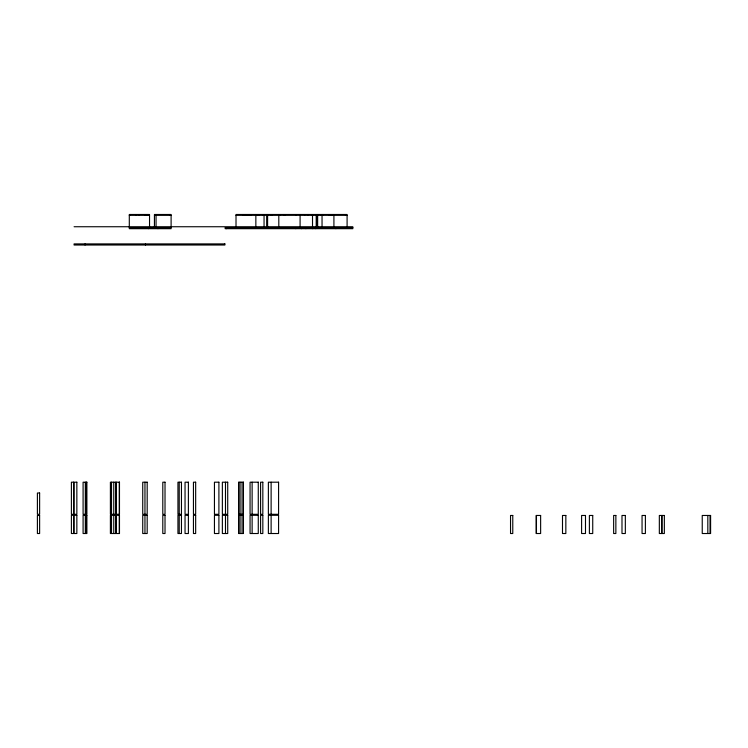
<?xml version="1.0" encoding="UTF-8"?>
<svg xmlns="http://www.w3.org/2000/svg" width="748" height="748" viewBox="0 0 748 748"><rect width="100%" height="100%" fill="white"/><g stroke="black" fill="none" stroke-linecap="round" stroke-linejoin="round"><path stroke-width="1.12" d="M129.301 215.312L149.535 215.312M154.434 215.312L171.105 215.312M236.013 215.312L312.514 215.312M312.692 215.312L347.091 215.312M74.08 226.738L352.841 226.738M129.301 227.57L171.105 227.57M710.048 515.466L710.048 533.52M707.823 515.466L707.823 533.52M662.12 515.466L662.12 533.52M661.569 515.466L661.569 533.52M536.447 515.466L536.447 533.52M347.091 227.57L347.091 214.48L236.013 214.48L236.013 227.57M345.52 214.48L345.52 215.312M335.889 227.57L335.889 228.682M334.104 214.48L334.104 215.312M333.917 214.48L333.917 227.57M333.225 214.48L333.225 215.312M332.346 214.48L332.346 215.312M331.102 214.48L331.102 215.312M330.223 214.48L330.223 215.312M329.382 214.48L329.382 215.312M329.195 214.48L329.195 215.312M323.239 214.48L323.239 215.312M322.912 214.48L322.912 215.312M322.229 214.48L322.36 215.312M322.042 214.48L322.042 227.57M321.36 214.48L321.36 215.312M318.05 214.48L318.05 215.312M317.648 214.48L317.648 227.57M317.18 214.48L317.087 215.312M316.965 214.48L316.965 227.57M316.208 214.48L316.208 227.57M315.778 227.57L315.778 228.682M312.757 227.57L312.757 228.682M312.514 214.48L312.514 227.57M311.822 214.48L311.822 215.312M307.793 214.48L307.793 215.312M305.904 227.57L305.904 228.682M304.548 214.48L304.548 215.312M301.612 227.57L301.612 228.682M300.275 214.48L300.275 215.312M300.088 214.48L300.088 227.57M295.965 214.48L295.965 215.312M295.815 227.57L295.815 228.682M285.175 214.48L285.175 215.312M283.632 214.48L283.632 215.312M280.378 214.48L280.378 215.312M278.808 214.48L278.808 227.57M272.207 214.48L272.207 215.312M271.272 214.48L271.272 215.312M271.122 482.198L271.122 514.297M271.122 515.297L271.122 533.52M267.606 214.48L267.606 227.57M266.671 214.48L266.671 227.57M264.053 214.48L264.053 227.57M263.118 214.48L263.118 215.312M259.117 214.48L259.117 215.312M258.789 214.48L258.789 215.312M257.527 214.48L257.527 215.312M257.153 214.48L257.153 215.312M256.218 214.48L256.218 215.312M255.853 214.48L255.853 227.57M255.526 214.48L255.526 215.312M252.132 482.198L252.132 514.297M252.132 515.297L252.132 533.52M251.356 214.48L251.356 215.312M250.748 214.48L250.748 215.312M250.608 214.48L250.608 215.312M249.944 214.48L249.944 215.312M249.729 214.48L249.673 215.312M248.794 214.48L248.794 215.312M247.466 214.48L247.466 215.312M246.531 214.48L246.531 215.312M246.027 214.48L246.027 215.312M245.587 214.48L245.587 215.312M245.092 214.48L245.148 215.312M244.652 214.48L244.671 215.312M243.128 214.48L243.128 215.312M243.044 482.198L243.044 514.297M243.044 515.297L243.044 533.52M240.94 482.198L240.94 514.297M240.94 515.297L240.94 533.52M239.07 482.198L239.07 514.297M239.07 515.297L239.07 533.52M226.27 227.57L226.27 228.682M225.485 482.198L225.485 514.297M225.485 515.297L225.485 533.52M179.23 482.198L179.23 514.297M179.23 515.297L179.23 533.52M169.983 214.48L169.983 215.312M157.95 227.57L157.95 228.682M156.052 214.48L156.052 227.57M154.434 227.57L154.434 214.48L171.105 214.48L171.105 228.682L129.301 228.682L129.301 214.48L149.535 214.48L149.535 227.57M148.478 227.57L148.478 228.682M147.637 214.48L147.637 215.312M146.019 214.48L146.019 215.312M145.458 243.904L145.458 245.017M144.906 214.48L144.906 215.312M144.953 482.198L144.953 514.297M144.953 515.297L144.953 533.52M139.39 214.48L139.39 215.312M135.94 214.48L135.94 215.312M130.423 214.48L130.423 215.312M119.325 482.198L119.325 514.297M119.325 515.297L119.325 533.52M113.752 482.198L113.752 514.297M113.752 515.297L113.752 533.52M111.517 482.198L111.517 514.297M111.517 515.297L111.517 533.52M86.319 482.198L86.319 514.297M86.319 515.297L86.319 533.52M85.328 482.198L85.328 514.297M85.328 515.297L85.328 533.52M85.048 243.904L85.048 245.017M352.841 227.57L225.157 227.57L225.157 228.682L352.841 228.682L352.841 227.57M224.877 243.904L74.071 243.904L74.071 245.017L224.877 245.017L224.877 243.904M73.622 482.198L71.397 482.198L71.397 514.297L73.622 514.297L73.622 482.198M76.848 482.198L74.061 482.198L74.061 514.297L76.848 514.297L76.848 482.198M86.88 482.198L83.093 482.198L83.093 514.297L86.88 514.297L86.88 482.198M115.977 482.198L110.395 482.198L110.395 514.297L115.977 514.297L115.977 482.198M119.484 482.198L116.136 482.198L116.136 514.297L119.484 514.297L119.484 482.198M147.188 482.198L142.728 482.198L142.728 514.297L147.188 514.297L147.188 482.198M165.018 482.198L162.793 482.198L162.793 514.297L165.018 514.297L165.018 482.198M181.455 482.198L177.94 482.198L177.94 514.297L181.455 514.297L181.455 482.198M188.393 482.198L185.046 482.198L185.046 514.297L188.393 514.297L188.393 482.198M195.667 482.198L193.442 482.198L193.442 514.297L195.667 514.297L195.667 482.198M218.902 482.198L214.442 482.198L214.442 514.297L218.902 514.297L218.902 482.198M227.719 482.198L222.362 482.198L222.362 514.297L227.719 514.297L227.719 482.198M243.371 482.198L238.584 482.198L238.584 514.297L243.371 514.297L243.371 482.198M258.275 482.198L250.066 482.198L250.066 514.297L258.275 514.297L258.275 482.198M262.829 482.198L260.594 482.198L260.594 514.297L262.829 514.297L262.829 482.198M278.583 482.198L268.373 482.198L268.373 514.297L278.583 514.297L278.583 482.198M39.625 493.007L37.4 493.007L37.4 514.297L39.625 514.297L39.625 493.007M73.622 515.297L71.397 515.297L71.397 533.52L73.622 533.52L73.622 515.297M76.848 515.297L74.061 515.297L74.061 533.52L76.848 533.52L76.848 515.297M86.88 515.297L83.093 515.297L83.093 533.52L86.88 533.52L86.88 515.297M115.977 515.297L110.395 515.297L110.395 533.52L115.977 533.52L115.977 515.297M119.484 515.297L116.136 515.297L116.136 533.52L119.484 533.52L119.484 515.297M147.188 515.297L142.728 515.297L142.728 533.52L147.188 533.52L147.188 515.297M165.018 515.297L162.793 515.297L162.793 533.52L165.018 533.52L165.018 515.297M181.455 515.297L177.94 515.297L177.94 533.52L181.455 533.52L181.455 515.297M188.393 515.297L185.046 515.297L185.046 533.52L188.393 533.52L188.393 515.297M195.667 515.297L193.442 515.297L193.442 533.52L195.667 533.52L195.667 515.297M218.902 515.297L214.442 515.297L214.442 533.52L218.902 533.52L218.902 515.297M227.719 515.297L222.362 515.297L222.362 533.52L227.719 533.52L227.719 515.297M243.371 515.297L238.584 515.297L238.584 533.52L243.371 533.52L243.371 515.297M258.275 515.297L250.066 515.297L250.066 533.52L258.275 533.52L258.275 515.297M262.829 515.297L260.594 515.297L260.594 533.52L262.829 533.52L262.829 515.297M278.583 515.297L268.373 515.297L268.373 533.52L278.583 533.52L278.583 515.297M39.625 515.466L37.4 515.466L37.4 533.52L39.625 533.52L39.625 515.466M512.773 515.466L510.538 515.466L510.538 533.52L512.773 533.52L512.773 515.466M540.636 515.466L536.176 515.466L536.176 533.52L540.636 533.52L540.636 515.466M565.843 515.466L562.496 515.466L562.496 533.52L565.843 533.52L565.843 515.466M585.488 515.466L581.598 515.466L581.598 533.52L585.488 533.52L585.488 515.466M592.734 515.466L589.387 515.466L589.387 533.52L592.734 533.52L592.734 515.466M615.866 515.466L613.64 515.466L613.64 533.52L615.866 533.52L615.866 515.466M625.337 515.466L621.99 515.466L621.99 533.52L625.337 533.52L625.337 515.466M645.393 515.466L642.055 515.466L642.055 533.52L645.393 533.52L645.393 515.466M664.346 515.466L659.334 515.466L659.334 533.52L664.346 533.52L664.346 515.466M710.6 515.466L702.241 515.466L702.241 533.52L710.6 533.52L710.6 515.466"/></g></svg>
